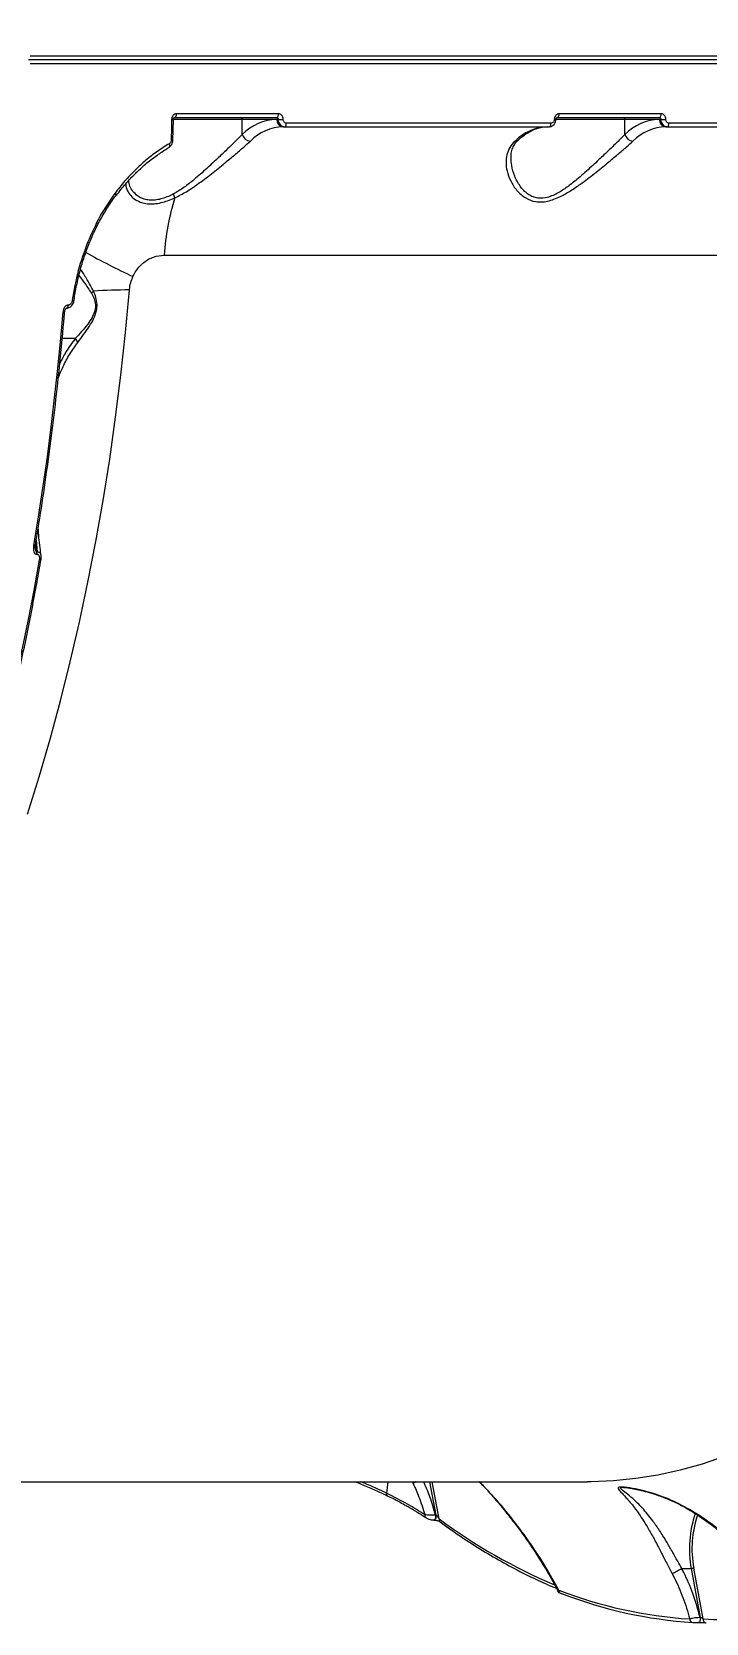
# Model space of a CAD drawing. Header units: millimetres. Extents: x -5238 to 5144, y -3542 to 5092.
# Drawn here: x 1162.5 to 1343.8, y -229.1 to 198.4 of the extents above; entities that cross this region are included whole.
import ezdxf

# ---------------------------------------------------------------- set-up
doc = ezdxf.new("R2010")
doc.units = ezdxf.units.MM
for name, color, linetype in [('DIKOM_ОБЪЕКТ', 7, 'Continuous'), ('DIKOM_РАЗМЕР_ЗОНА', 7, 'Continuous'), ('DIKOM_РАЗМЕР_ОБЪЕКТА', 7, 'Continuous')]:
    doc.layers.add(name, color=color, linetype=linetype)
doc.styles.add('style1', font='arial.ttf', dxfattribs={"width": 0.8})
doc.dimstyles.new('1-50', dxfattribs={"dimtxt": 300, "dimasz": 200, "dimexe": 100, "dimexo": 0, "dimgap": 100, "dimtad": 1, "dimtxsty": 'style1', "dimcen": 200, "dimclrd": 7, "dimclre": 7, "dimclrt": 7, "dimadec": 1, "dimazin": 2, "dimtfac": 1, "dimtmove": 0, "dimatfit": 2, "dimfxl": 0, "dimlwd": 25, "dimlwe": 18, "dimarcsym": 0})

# ---------------------------------------------------------------- blocks, each defined once
blk = doc.blocks.new('*D0')
at = {"layer": 'Defpoints', "color": 0, "transparency": 16777216}
for p in [(2469.51, 3229.24), (-4251.52, -643.28), (-419.57, -643.28)]:
    blk.add_point(p, dxfattribs=at)
at = {"layer": 'DIKOM_РАЗМЕР_ОБЪЕКТА', "color": 7, "lineweight": 18, "transparency": 16777216}
for p, q in [((2469.51, 3229.24), (-4351.52, 3229.24)), ((-419.57, -643.28), (-4351.52, -643.28))]:
    blk.add_line(p, q, dxfattribs=at)
at = {"layer": 'DIKOM_РАЗМЕР_ОБЪЕКТА', "color": 7, "lineweight": 25, "transparency": 16777216}
blk.add_line((-4251.52, 3029.24), (-4251.52, -443.28), dxfattribs=at)
at = {"layer": 'DIKOM_РАЗМЕР_ОБЪЕКТА', "color": 7, "transparency": 16777216}
for points in [[(-4284.86, 3029.24), (-4218.19, 3029.24), (-4251.52, 3229.24)], [(-4284.86, -443.28), (-4218.19, -443.28), (-4251.52, -643.28)]]:
    blk.add_solid(points, dxfattribs=at)
at = {"layer": 'DIKOM_РАЗМЕР_ОБЪЕКТА', "color": 7, "transparency": 16777216, "insert": (-4504.8, 1292.98), "char_height": 300, "attachment_point": 5, "rotation": 90, "style": 'style1'}
blk.add_mtext('3900', dxfattribs=at)
blk = doc.blocks.new('*D1')
at = {"layer": 'Defpoints', "color": 0, "transparency": 16777216}
for p in [(-4787.63, 5091.56), (3144.22, 5091.56), (-2554.16, -2403.28)]:
    blk.add_point(p, dxfattribs=at)
at = {"layer": 'DIKOM_РАЗМЕР_ЗОНА', "color": 7, "lineweight": 18, "transparency": 16777216}
for p, q in [((3144.22, 5091.56), (-4887.63, 5091.56)), ((-2554.16, -2403.28), (-4887.63, -2403.28))]:
    blk.add_line(p, q, dxfattribs=at)
at = {"layer": 'DIKOM_РАЗМЕР_ЗОНА', "color": 7, "lineweight": 25, "transparency": 16777216}
blk.add_line((-4787.63, -2203.28), (-4787.63, 4891.56), dxfattribs=at)
at = {"layer": 'DIKOM_РАЗМЕР_ЗОНА', "color": 7, "transparency": 16777216}
for points in [[(-4820.97, 4891.56), (-4754.3, 4891.56), (-4787.63, 5091.56)], [(-4820.97, -2203.28), (-4754.3, -2203.28), (-4787.63, -2403.28)]]:
    blk.add_solid(points, dxfattribs=at)
at = {"layer": 'DIKOM_РАЗМЕР_ЗОНА', "color": 7, "transparency": 16777216, "insert": (-5040.81, 1344.14), "char_height": 300, "attachment_point": 5, "rotation": 90, "style": 'style1'}
blk.add_mtext('7500', dxfattribs=at)
blk = doc.blocks.new('*D2')
at = {"layer": 'Defpoints', "color": 0, "transparency": 16777216}
for p in [(5144.22, 2720.02), (-4054.16, -903.28), (5144.22, -3441.88)]:
    blk.add_point(p, dxfattribs=at)
at = {"layer": 'DIKOM_РАЗМЕР_ЗОНА', "color": 7, "lineweight": 18, "transparency": 16777216}
for p, q in [((5144.22, 2720.02), (5144.22, -3541.88)), ((-4054.16, -903.28), (-4054.16, -3541.88))]:
    blk.add_line(p, q, dxfattribs=at)
at = {"layer": 'DIKOM_РАЗМЕР_ЗОНА', "color": 7, "lineweight": 25, "transparency": 16777216}
blk.add_line((-3854.16, -3441.88), (4944.22, -3441.88), dxfattribs=at)
at = {"layer": 'DIKOM_РАЗМЕР_ЗОНА', "color": 7, "transparency": 16777216}
for points in [[(-3854.16, -3408.54), (-3854.16, -3475.21), (-4054.16, -3441.88)], [(4944.22, -3408.54), (4944.22, -3475.21), (5144.22, -3441.88)]]:
    blk.add_solid(points, dxfattribs=at)
at = {"layer": 'DIKOM_РАЗМЕР_ЗОНА', "color": 7, "transparency": 16777216, "insert": (545.03, -3188.7), "char_height": 300, "attachment_point": 5, "style": 'style1'}
blk.add_mtext('9200', dxfattribs=at)
blk = doc.blocks.new('*D3')
at = {"layer": 'Defpoints', "color": 0, "transparency": 16777216}
for p in [(3889.93, 2956), (-2405.68, -161.05), (3889.93, -2949.28)]:
    blk.add_point(p, dxfattribs=at)
at = {"layer": 'DIKOM_РАЗМЕР_ОБЪЕКТА', "color": 7, "lineweight": 18, "transparency": 16777216}
for p, q in [((3889.93, 2956), (3889.93, -3049.28)), ((-2405.68, -161.05), (-2405.68, -3049.28))]:
    blk.add_line(p, q, dxfattribs=at)
at = {"layer": 'DIKOM_РАЗМЕР_ОБЪЕКТА', "color": 7, "lineweight": 25, "transparency": 16777216}
blk.add_line((-2205.68, -2949.28), (3689.93, -2949.28), dxfattribs=at)
at = {"layer": 'DIKOM_РАЗМЕР_ОБЪЕКТА', "color": 7, "transparency": 16777216}
for points in [[(-2205.68, -2915.95), (-2205.68, -2982.61), (-2405.68, -2949.28)], [(3689.93, -2915.95), (3689.93, -2982.61), (3889.93, -2949.28)]]:
    blk.add_solid(points, dxfattribs=at)
at = {"layer": 'DIKOM_РАЗМЕР_ОБЪЕКТА', "color": 7, "transparency": 16777216, "insert": (742.13, -2696.01), "char_height": 300, "attachment_point": 5, "style": 'style1'}
blk.add_mtext('6300', dxfattribs=at)

msp = doc.modelspace()

# ---------------------------------------------------------------- linework, layer by layer
at = {"layer": 'DIKOM_ОБЪЕКТ', "color": 7, "linetype": 'Continuous', "lineweight": 15}
for p, q in [((1576.443, 190.948), (1161.574, 190.948)), ((1576.958, 191.95), (1162.089, 191.95)), ((1162.089, 189.946), (1576.958, 189.946)), ((1200.876, 175.448), (1228.305, 175.448)), ((1228.82, 176.413), (1201.39, 176.413)), ((1303.736, 175.448), (1331.165, 175.448)), ((1331.68, 176.413), (1304.25, 176.413)), ((1200.431, 169.308), (1200.561, 174.928)), ((1200.528, 174.948), (1219.077, 174.948)), ((1219.077, 170.898), (1219.077, 174.948)), ((1219.077, 174.948), (1228.345, 174.948)), ((1228.345, 174.948), (1228.705, 174.948)), ((1230.059, 172.948), (1230.399, 172.948)), ((1230.399, 172.948), (1301.544, 172.948)), ((1302.059, 173.908), (1230.914, 173.908)), ((1303.346, 174.948), (1321.937, 174.948)), ((1321.937, 170.898), (1321.937, 174.948)), ((1321.937, 174.948), (1331.205, 174.948)), ((1331.205, 174.948), (1331.565, 174.948)), ((1332.92, 172.948), (1333.259, 172.948)), ((1333.259, 172.948), (1404.404, 172.948)), ((1404.919, 173.908), (1333.774, 173.908)), ((1199.432, 167.574), (1199.441, 167.579)), ((1198.082, 138.446), (1498.09, 138.446)), ((1171.781, 124.201), (1171.84, 124.201)), ((1172.349, 125.044), (1172.268, 125.044)), ((1173.86, 126.361), (1173.86, 126.358)), ((1174.166, 116.032), (1170.655, 116.032)), ((1163.45, 60.587), (1163.45, 60.581)), ((1163.838, 58.743), (1163.477, 60.746)), ((1163.673, 61.943), (1163.942, 58.743)), ((1163.942, 58.743), (1163.838, 58.743)), ((1163.841, 58.096), (1163.945, 58.096)), ((1049.717, -191.052), (1311.827, -191.052)), ((1258.213, -191.052), (1257.841, -194.138)), ((1264.762, -191.052), (1264.978, -191.525)), ((1269.429, -191.052), (1271.088, -199.998)), ((1271.983, -201.039), (1270.131, -191.052)), ((1268.383, -200.672), (1268.412, -200.693)), ((1271.088, -199.998), (1271.013, -199.998)), ((1270.529, -201.337), (1270.603, -201.337)), ((1337.214, -214.404), (1337.208, -214.406)), ((1337.214, -214.404), (1339.747, -214.404)), ((1339.747, -214.404), (1342.154, -227.549)), ((1342.925, -227.926), (1340.419, -214.24)), ((1341.64, -228.884), (1341.626, -228.883)), ((1341.64, -228.884), (1341.669, -228.884)), ((1341.669, -228.884), (1341.654, -228.883)), ((1342.154, -227.549), (1342.126, -227.549))]:
    msp.add_line(p, q, dxfattribs=at)
at = {"layer": 'DIKOM_ОБЪЕКТ', "color": 7, "linetype": 'Continuous', "lineweight": 15, "flags": 128}
for points in [[(1200.876, 175.448), (1200.974, 175.466), (1201.068, 175.521), (1201.156, 175.609), (1201.233, 175.729), (1201.297, 175.875), (1201.346, 176.042), (1201.377, 176.223), (1201.39, 176.413)], [(1228.305, 175.448), (1228.403, 175.466), (1228.498, 175.521), (1228.585, 175.609), (1228.663, 175.729), (1228.727, 175.875), (1228.775, 176.042), (1228.807, 176.223), (1228.82, 176.413)], [(1303.736, 175.448), (1303.834, 175.466), (1303.929, 175.521), (1304.016, 175.609), (1304.093, 175.729), (1304.157, 175.875), (1304.206, 176.042), (1304.237, 176.223), (1304.25, 176.413)], [(1331.165, 175.448), (1331.263, 175.466), (1331.358, 175.521), (1331.445, 175.609), (1331.523, 175.729), (1331.587, 175.875), (1331.635, 176.042), (1331.667, 176.223), (1331.68, 176.413)], [(1200.076, 174.91), (1200.062, 174.206), (1200.047, 173.503), (1200.032, 172.8), (1200.016, 172.096), (1199.999, 171.393), (1199.982, 170.69), (1199.964, 169.987), (1199.946, 169.283)], [(1230.399, 172.948), (1230.497, 172.966), (1230.592, 173.02), (1230.679, 173.108), (1230.756, 173.227), (1230.82, 173.372), (1230.869, 173.537), (1230.901, 173.718), (1230.914, 173.908)], [(1301.544, 172.948), (1301.642, 172.966), (1301.736, 173.02), (1301.824, 173.108), (1301.901, 173.227), (1301.965, 173.372), (1302.014, 173.537), (1302.045, 173.718), (1302.059, 173.908)], [(1333.259, 172.948), (1333.357, 172.966), (1333.452, 173.02), (1333.539, 173.108), (1333.616, 173.227), (1333.68, 173.372), (1333.729, 173.537), (1333.761, 173.718), (1333.774, 173.908)], [(1199.441, 167.579), (1199.482, 167.611), (1199.532, 167.687), (1199.561, 167.79), (1199.567, 167.916), (1199.55, 168.062), (1199.511, 168.222), (1199.452, 168.389)], [(1185.107, 154.536), (1185.125, 154.577), (1185.118, 154.643), (1185.083, 154.726), (1185.02, 154.825), (1184.931, 154.934), (1184.82, 155.051)], [(1161.371, -11.691), (1164.476, -1.721), (1167.424, 8.428), (1170.21, 18.747), (1172.833, 29.227), (1175.291, 39.857), (1177.58, 50.627), (1179.699, 61.528), (1181.646, 72.55), (1183.418, 83.681), (1185.015, 94.913), (1186.435, 106.233), (1187.677, 117.633), (1188.739, 129.1)], [(1171.841, 124.201), (1171.98, 124.239), (1172.114, 124.354), (1172.225, 124.537), (1172.306, 124.774), (1172.349, 125.044)], [(1170.821, 123.102), (1170.11, 115.151), (1169.321, 107.227), (1168.453, 99.335), (1167.507, 91.476), (1166.484, 83.654), (1165.384, 75.871), (1164.207, 68.131), (1162.953, 60.436)], [(1163.45, 60.581), (1163.448, 60.575), (1163.416, 60.527), (1163.347, 60.489), (1163.244, 60.46), (1163.111, 60.442), (1162.953, 60.436)], [(1164.497, 56.636), (1163.007, 48.354), (1161.429, 40.133), (1159.762, 31.978), (1158.009, 23.893), (1156.168, 15.88), (1154.242, 7.944), (1152.231, 0.088), (1150.135, -7.685)], [(1164.994, 56.785), (1164.989, 56.767), (1164.95, 56.722), (1164.879, 56.686), (1164.777, 56.659), (1164.648, 56.642), (1164.497, 56.636)], [(1348.611, -184.316), (1342.7, -186.32), (1336.759, -187.972), (1330.796, -189.272), (1324.815, -190.219), (1318.821, -190.81), (1312.822, -191.047), (1311.827, -191.052)], [(1271.013, -199.998), (1271.043, -200.276), (1271.031, -200.56), (1270.978, -200.825), (1270.889, -201.051), (1270.771, -201.219), (1270.633, -201.316), (1270.525, -201.337)], [(1271.088, -199.998), (1271.117, -200.276), (1271.105, -200.56), (1271.053, -200.825), (1270.964, -201.051), (1270.846, -201.219), (1270.708, -201.316), (1270.606, -201.337)], [(1304.664, -221.029), (1304.758, -221.057), (1304.916, -221.074)], [(1342.126, -227.549), (1342.153, -227.785), (1342.15, -228.027), (1342.117, -228.26), (1342.057, -228.472), (1341.972, -228.649), (1341.868, -228.781), (1341.75, -228.861), (1341.64, -228.884)], [(1342.154, -227.549), (1342.181, -227.785), (1342.178, -228.027), (1342.146, -228.26), (1342.085, -228.472), (1342, -228.649), (1341.896, -228.781), (1341.778, -228.861), (1341.669, -228.884)]]:
    msp.add_lwpolyline(points, dxfattribs=at)
at = {"layer": 'DIKOM_ОБЪЕКТ', "color": 7, "linetype": 'Continuous', "lineweight": 15}
for centre, radius, start, end in [((1218.61, 174.981), 0.469, 355.949, 85.25697), ((1321.47, 174.981), 0.468, 355.94165, 85.25644), ((1200.226, 177.362), 2.456, 266.51667, 277.85986), ((1228.843, 161.179), 13.778, 92.07161, 135.14071), ((1230.534, 159.835), 13.122, 92.07247, 135.14057), ((1230.214, 174.815), 1.874, 175.94015, 265.26328), ((1230.03, 197.859), 22.949, 266.6913, 270.11813), ((1301.679, 159.835), 13.122, 92.07247, 135.14057), ((1303.084, 177.442), 2.537, 266.6553, 277.63688), ((1331.703, 161.179), 13.778, 92.07188, 135.14044), ((1333.394, 159.835), 13.122, 92.07184, 135.1412), ((1333.074, 174.815), 1.874, 175.94199, 265.26342), ((1332.89, 197.858), 22.948, 266.69119, 270.1181), ((1200.095, 171.106), 1.829, 265.31865, 280.58725), ((1221.384, 171.461), 2.375, 193.71172, 266.34014), ((1292.413, 170.406), 1.315, 268.47365, 311.68111), ((1324.244, 171.461), 2.375, 193.71256, 266.34085), ((1194.821, 152.394), 6.275, 13.46099, 23.53823), ((1265.462, 133.983), 67.527, 162.88615, 176.21076), ((1177.22, 140.948), 0.908, 42.58465, 73.83249), ((1263.3, 293.376), 176.697, 240.74562, 245.37988), ((1176.925, 130.545), 2.77, 304.56429, 320.34906), ((1188.181, 0.629), 128.473, 89.75149, 94.07243), ((1171.432, 124.966), 0.84, 294.60658, 5.35669), ((1173.587, 127.223), 0.907, 256.67422, 287.49246), ((1170.967, 123.761), 0.674, 257.52105, 300.53124), ((1172.358, 114.111), 2.637, 20.00384, 46.72661), ((1161.97, 58.412), 1.897, 350.40349, 10.03984), ((1162.074, 58.412), 1.897, 350.40349, 10.03984), ((1258.434, -194.346), 0.628, 160.59484, 229.43962), ((1268.861, -200.103), 0.743, 168.39354, 230.05137), ((1369.053, -209.088), 29.785, 161.37577, 190.28145), ((1368.311, -209.045), 28.372, 161.33462, 190.54889), ((1272.742, -201.236), 0.783, 165.43065, 231.08195), ((1361.306, -80.642), 149.914, 233.42824, 247.10215), ((1304.988, -220.255), 0.839, 173.8395, 247.31596), ((1346.787, -110.496), 117.664, 248.75692, 266.36997), ((1347.643, -111.163), 117.924, 248.7569, 266.37), ((1340.244, -227.946), 0.907, 178.62797, 265.78072), ((1343.844, -228.006), 0.923, 175.04438, 265.33708), ((1348.209, -116.231), 111.819, 267.29165, 279.2018)]:
    msp.add_arc(centre, radius, start, end, dxfattribs=at)
for points, knots in [([(1201.39, 176.413), (1201.296, 176.406), (1201.057, 176.388), (1200.692, 176.208), (1200.359, 175.868), (1200.129, 175.417), (1200.094, 175.079), (1200.076, 174.91)], [0, 0, 0, 0, 0.1406252, 0.3551065, 0.5698641, 0.7848815, 1, 1, 1, 1]), ([(1200.564, 174.93), (1200.563, 174.939), (1200.56, 175.003), (1200.587, 175.125), (1200.646, 175.27), (1200.728, 175.376), (1200.81, 175.435), (1200.853, 175.45), (1200.871, 175.446), (1200.875, 175.445)], [0, 0, 0, 0, 0.0253256, 0.1804712, 0.3334763, 0.4979017, 0.6811851, 0.9128414, 1, 1, 1, 1]), ([(1228.305, 175.448), (1228.353, 175.443), (1228.449, 175.431), (1228.572, 175.345), (1228.662, 175.218), (1228.706, 175.078), (1228.705, 174.985), (1228.705, 174.948)], [0, 0, 0, 0, 0.2139606, 0.4281964, 0.6427034, 0.8578501, 1, 1, 1, 1]), ([(1230.077, 174.91), (1230.073, 175.021), (1230.063, 175.301), (1229.916, 175.723), (1229.633, 176.105), (1229.252, 176.364), (1228.964, 176.397), (1228.82, 176.413)], [0, 0, 0, 0, 0.1418569, 0.3567236, 0.5713172, 0.7856999, 1, 1, 1, 1]), ([(1304.25, 176.413), (1304.156, 176.406), (1303.917, 176.388), (1303.552, 176.208), (1303.219, 175.868), (1302.989, 175.417), (1302.954, 175.079), (1302.936, 174.91)], [0, 0, 0, 0, 0.1406255, 0.3550805, 0.569859, 0.7848769, 1, 1, 1, 1]), ([(1303.424, 174.93), (1303.423, 174.939), (1303.42, 175.003), (1303.447, 175.125), (1303.506, 175.27), (1303.588, 175.376), (1303.67, 175.435), (1303.713, 175.45), (1303.731, 175.446), (1303.736, 175.445)], [0, 0, 0, 0, 0.0253269, 0.1804898, 0.3335979, 0.49788, 0.681173, 0.9130536, 1, 1, 1, 1]), ([(1331.165, 175.448), (1331.213, 175.443), (1331.309, 175.431), (1331.432, 175.345), (1331.522, 175.219), (1331.566, 175.078), (1331.565, 174.985), (1331.565, 174.948)], [0, 0, 0, 0, 0.214006, 0.4282237, 0.6428372, 0.8578593, 1, 1, 1, 1]), ([(1332.937, 174.91), (1332.933, 175.021), (1332.923, 175.301), (1332.777, 175.723), (1332.493, 176.105), (1332.112, 176.364), (1331.824, 176.397), (1331.68, 176.413)], [0, 0, 0, 0, 0.141858, 0.3567186, 0.5713138, 0.7856982, 1, 1, 1, 1]), ([(1228.705, 174.948), (1228.712, 174.8), (1228.73, 174.428), (1228.93, 173.866), (1229.312, 173.359), (1229.822, 173.014), (1230.207, 172.97), (1230.399, 172.948)], [0, 0, 0, 0, 0.1417024, 0.3563964, 0.570959, 0.785453, 1, 1, 1, 1]), ([(1230.914, 173.908), (1230.818, 173.919), (1230.626, 173.941), (1230.372, 174.113), (1230.184, 174.368), (1230.087, 174.649), (1230.08, 174.836), (1230.077, 174.91)], [0, 0, 0, 0, 0.2141724, 0.4285726, 0.6431685, 0.8580734, 1, 1, 1, 1]), ([(1293.291, 169.426), (1293.56, 169.665), (1294.346, 170.363), (1295.674, 171.302), (1297.271, 172.147), (1298.888, 172.701), (1300.199, 172.925), (1300.975, 172.943), (1301.204, 172.948)], [0, 0, 0, 0, 0.1033924, 0.3019099, 0.5017419, 0.7047503, 0.9124642, 1, 1, 1, 1]), ([(1301.543, 172.967), (1301.73, 172.977), (1302.138, 172.999), (1302.703, 173.331), (1303.152, 173.857), (1303.402, 174.428), (1303.393, 174.8), (1303.39, 174.929)], [0, 0, 0, 0, 0.188491, 0.4094729, 0.6364223, 0.8743927, 1, 1, 1, 1]), ([(1302.936, 174.91), (1302.925, 174.797), (1302.901, 174.572), (1302.747, 174.271), (1302.525, 174.044), (1302.281, 173.925), (1302.122, 173.912), (1302.059, 173.908)], [0, 0, 0, 0, 0.2150963, 0.4301596, 0.6449499, 0.8594676, 1, 1, 1, 1]), ([(1331.565, 174.948), (1331.572, 174.8), (1331.59, 174.428), (1331.79, 173.866), (1332.172, 173.359), (1332.682, 173.014), (1333.067, 172.97), (1333.259, 172.948)], [0, 0, 0, 0, 0.1417021, 0.3563957, 0.570958, 0.7854373, 1, 1, 1, 1]), ([(1333.774, 173.908), (1333.678, 173.919), (1333.486, 173.941), (1333.233, 174.113), (1333.044, 174.368), (1332.947, 174.649), (1332.94, 174.836), (1332.937, 174.91)], [0, 0, 0, 0, 0.2142644, 0.4286182, 0.643196, 0.8580826, 1, 1, 1, 1]), ([(1199.452, 168.389), (1198.369, 167.721), (1196.202, 166.384), (1193.128, 163.996), (1190.182, 161.321), (1187.381, 158.357), (1185.674, 156.153), (1184.82, 155.051)], [0, 0, 0, 0, 0.1976832, 0.3953874, 0.5930901, 0.7965446, 1, 1, 1, 1]), ([(1196.249, 165.348), (1196.659, 165.655), (1197.706, 166.439), (1198.818, 167.076), (1199.494, 167.465)], [0, 0, 0, 0, 0.3915481, 1, 1, 1, 1]), ([(1199.433, 167.594), (1199.589, 167.695), (1199.939, 167.924), (1200.29, 168.51), (1200.435, 169.012), (1200.427, 169.284), (1200.427, 169.309)], [0, 0, 0, 0, 0.2708135, 0.6082043, 0.9644166, 1, 1, 1, 1]), ([(1199.946, 169.283), (1199.934, 169.171), (1199.909, 168.945), (1199.752, 168.645), (1199.583, 168.471), (1199.475, 168.403), (1199.452, 168.389)], [0, 0, 0, 0, 0.3067082, 0.6132826, 0.9194888, 1, 1, 1, 1]), ([(1219.077, 170.898), (1218.543, 170.357), (1217.402, 169.202), (1215.221, 167.091), (1212.58, 164.569), (1209.529, 161.716), (1206.424, 158.985), (1203.451, 156.592), (1201.542, 155.469), (1200.574, 154.9)], [0, 0, 0, 0, 0.1227122, 0.2624613, 0.406016, 0.5749244, 0.748262, 0.8723674, 1, 1, 1, 1]), ([(1200.924, 153.854), (1201.97, 154.377), (1204.067, 155.424), (1207.349, 157.7), (1210.811, 160.315), (1214.156, 163.04), (1217.064, 165.457), (1219.436, 167.475), (1220.661, 168.577), (1221.233, 169.091)], [0, 0, 0, 0, 0.1281528, 0.2567406, 0.4268173, 0.5968796, 0.7373111, 0.877573, 1, 1, 1, 1]), ([(1292.378, 169.091), (1291.87, 168.535), (1290.855, 167.424), (1290.11, 165.447), (1289.88, 163.325), (1290.186, 160.949), (1291.1, 158.368), (1292.755, 155.81), (1294.999, 153.775), (1297.394, 152.823), (1299.455, 152.704), (1301.126, 152.917), (1302.855, 153.44), (1304.957, 154.36), (1307.353, 155.74), (1310.413, 157.841), (1313.765, 160.393), (1317.104, 163.112), (1319.999, 165.52), (1322.334, 167.508), (1323.539, 168.592), (1324.093, 169.091)], [0, 0, 0, 0, 0.0554785, 0.1110271, 0.1664978, 0.2220082, 0.2900252, 0.3579646, 0.4226778, 0.4774089, 0.5052486, 0.5330957, 0.5627106, 0.5923761, 0.6404311, 0.6885825, 0.7603266, 0.8320616, 0.8910019, 0.949867, 1, 1, 1, 1]), ([(1291.327, 164.618), (1291.317, 164.796), (1291.278, 165.496), (1291.5, 166.59), (1291.984, 167.811), (1292.59, 168.748), (1293.121, 169.237), (1293.317, 169.418)], [0, 0, 0, 0, 0.0930876, 0.3644818, 0.6296136, 0.8634354, 1, 1, 1, 1]), ([(1321.937, 170.898), (1321.419, 170.374), (1320.29, 169.23), (1318.14, 167.145), (1315.494, 164.623), (1312.465, 161.779), (1309.435, 159.108), (1306.672, 156.898), (1304.517, 155.449), (1302.616, 154.471), (1300.785, 153.818), (1299.272, 153.675), (1297.925, 153.867), (1296.911, 154.198), (1295.292, 155.142), (1293.601, 156.988), (1292.193, 159.658), (1291.421, 162.292), (1291.345, 163.919), (1291.312, 164.615)], [0, 0, 0, 0, 0.0614335, 0.1340763, 0.2068047, 0.2950858, 0.3833651, 0.4412921, 0.4990754, 0.5335615, 0.5679645, 0.6179211, 0.6312293, 0.662882, 0.694604, 0.771556, 0.8546146, 0.9377868, 1, 1, 1, 1]), ([(1185.194, 154.456), (1185.626, 155.038), (1186.822, 156.65), (1188.985, 159.076), (1191.659, 161.718), (1194.087, 163.823), (1195.667, 164.937), (1196.249, 165.348)], [0, 0, 0, 0, 0.1356999, 0.3754875, 0.6167084, 0.8587832, 1, 1, 1, 1]), ([(1200.574, 154.9), (1200.379, 154.802), (1199.13, 154.174), (1197.291, 153.473), (1195.183, 153.157), (1194.083, 153.206), (1193.022, 153.386), (1192.01, 153.707), (1190.712, 154.469), (1189.616, 155.574), (1188.784, 156.964), (1188.616, 157.988), (1188.532, 158.499)], [0, 0, 0, 0, 0.03128, 0.2003209, 0.2883106, 0.3797154, 0.3966133, 0.4929852, 0.5922651, 0.7258258, 0.8631073, 1, 1, 1, 1]), ([(1184.82, 155.051), (1183.416, 153.015), (1180.575, 148.894), (1178.515, 144.196), (1177.473, 141.82)], [0, 0, 0, 0, 0.4941766, 1, 1, 1, 1]), ([(1177.912, 141.551), (1178.265, 142.419), (1179.108, 144.493), (1180.695, 147.642), (1182.647, 150.97), (1184.136, 153.269), (1185.022, 154.392), (1185.125, 154.523)], [0, 0, 0, 0, 0.1860174, 0.4447701, 0.7046704, 0.9655358, 1, 1, 1, 1]), ([(1187.753, 157.609), (1187.752, 157.598), (1187.686, 156.96), (1188.111, 155.872), (1188.999, 154.428), (1190.202, 153.392), (1191.614, 152.678), (1193.13, 152.265), (1194.888, 152.168), (1197.272, 152.463), (1199.342, 153.156), (1200.712, 153.761), (1200.924, 153.854)], [0, 0, 0, 0, 0.0027152, 0.1648219, 0.2936628, 0.422364, 0.5172686, 0.6120643, 0.7085614, 0.8050504, 0.9698616, 1, 1, 1, 1]), ([(1177.473, 141.82), (1176.564, 139.334), (1174.722, 134.301), (1173.83, 129.016), (1173.378, 126.341)], [0, 0, 0, 0, 0.4938426, 1, 1, 1, 1]), ([(1173.865, 126.36), (1173.865, 126.365), (1174.026, 127.689), (1174.502, 130.322), (1175.405, 134.223), (1176.522, 137.988), (1177.447, 140.394), (1177.896, 141.56)], [0, 0, 0, 0, 0.0008795, 0.2548741, 0.5086424, 0.761863, 1, 1, 1, 1]), ([(1189.688, 132.742), (1189.958, 133.262), (1190.714, 134.716), (1192.578, 136.641), (1195.216, 138.157), (1197.121, 138.349), (1198.082, 138.446)], [0, 0, 0, 0, 0.1529601, 0.4283698, 0.7114331, 1, 1, 1, 1]), ([(1175.153, 132.964), (1175.629, 132.361), (1176.695, 131.008), (1177.854, 129.242), (1178.496, 128.264)], [0, 0, 0, 0, 0.4459673, 1, 1, 1, 1]), ([(1179.057, 128.777), (1178.505, 129.817), (1177.399, 131.897), (1176.169, 133.78), (1175.66, 134.577), (1175.588, 134.69)], [0, 0, 0, 0, 0.4611689, 0.9231499, 1, 1, 1, 1]), ([(1188.739, 129.1), (1188.744, 129.159), (1188.801, 129.799), (1189.015, 131.052), (1189.461, 132.172), (1189.688, 132.742)], [0, 0, 0, 0, 0.0468156, 0.5142829, 1, 1, 1, 1]), ([(1178.496, 128.264), (1178.762, 127.779), (1179.264, 126.864), (1179.657, 125.266), (1179.522, 123.543), (1179.058, 122.396), (1178.393, 121.15), (1177.414, 119.723), (1175.853, 117.866), (1174.731, 116.646), (1174.166, 116.032)], [0, 0, 0, 0, 0.1298076, 0.2451393, 0.3384809, 0.4558075, 0.4772513, 0.6177484, 0.8076289, 1, 1, 1, 1]), ([(1174.836, 115.014), (1175.364, 115.7), (1176.426, 117.079), (1177.912, 119.177), (1179.162, 121.322), (1179.921, 123.351), (1180.084, 125.372), (1179.758, 127.165), (1179.297, 128.225), (1179.057, 128.777)], [0, 0, 0, 0, 0.183635, 0.3692299, 0.5090664, 0.6522047, 0.7508526, 0.8702023, 1, 1, 1, 1]), ([(1172.268, 125.044), (1172.173, 125.035), (1171.954, 125.013), (1171.604, 124.813), (1171.242, 124.424), (1170.935, 123.83), (1170.86, 123.353), (1170.821, 123.102)], [0, 0, 0, 0, 0.1205781, 0.2783973, 0.4705972, 0.7208385, 1, 1, 1, 1]), ([(1171.315, 123.18), (1171.317, 123.219), (1171.326, 123.411), (1171.414, 123.705), (1171.558, 123.981), (1171.673, 124.12), (1171.745, 124.183), (1171.787, 124.204), (1171.783, 124.203), (1171.782, 124.203)], [0, 0, 0, 0, 0.089237, 0.4438373, 0.6662343, 0.791713, 0.8805638, 0.9641248, 1, 1, 1, 1]), ([(1171.84, 124.221), (1171.987, 124.225), (1172.319, 124.234), (1172.803, 124.48), (1173.268, 124.894), (1173.644, 125.505), (1173.825, 126.029), (1173.853, 126.33), (1173.856, 126.359)], [0, 0, 0, 0, 0.1382315, 0.3122971, 0.4985205, 0.7184469, 0.9730587, 1, 1, 1, 1]), ([(1173.378, 126.341), (1173.344, 126.175), (1173.275, 125.847), (1173.046, 125.445), (1172.779, 125.182), (1172.542, 125.061), (1172.403, 125.049), (1172.349, 125.044)], [0, 0, 0, 0, 0.2734453, 0.5393091, 0.7386469, 0.8988998, 1, 1, 1, 1]), ([(1163.45, 60.581), (1163.769, 62.505), (1164.694, 68.083), (1166.107, 77.388), (1167.636, 88.518), (1169.005, 99.727), (1170.193, 110.806), (1170.924, 118.639), (1171.269, 122.704), (1171.309, 123.18)], [0, 0, 0, 0, 0.0939988, 0.2725886, 0.4511801, 0.6297699, 0.8083572, 0.9775451, 1, 1, 1, 1]), ([(1174.166, 116.032), (1173.293, 114.868), (1171.733, 112.787), (1170.538, 110.407), (1170.011, 109.358)], [0, 0, 0, 0, 0.559316, 1, 1, 1, 1]), ([(1169.591, 105.448), (1170.005, 106.477), (1170.903, 108.714), (1172.642, 111.934), (1174.103, 113.984), (1174.836, 115.014)], [0, 0, 0, 0, 0.2982718, 0.6477803, 1, 1, 1, 1]), ([(1165.008, 57.806), (1164.91, 58.485), (1164.549, 60.97), (1164.301, 63.469), (1164.222, 65.268), (1164.222, 65.282)], [0, 0, 0, 0, 0.2714743, 0.9945125, 1, 1, 1, 1]), ([(1162.953, 60.436), (1162.92, 60.132), (1162.856, 59.545), (1162.995, 58.819), (1163.252, 58.37), (1163.531, 58.139), (1163.737, 58.11), (1163.841, 58.096)], [0, 0, 0, 0, 0.3047512, 0.5876642, 0.7664876, 0.8828941, 1, 1, 1, 1]), ([(1163.445, 59.649), (1163.436, 59.687), (1163.397, 59.864), (1163.385, 60.191), (1163.448, 60.474), (1163.472, 60.582)], [0, 0, 0, 0, 0.1445238, 0.6737466, 1, 1, 1, 1]), ([(1150.645, -7.479), (1151.134, -5.693), (1152.55, -0.516), (1154.784, 8.164), (1157.297, 18.602), (1159.66, 29.171), (1161.871, 39.863), (1163.635, 49.081), (1164.635, 54.749), (1164.994, 56.785)], [0, 0, 0, 0, 0.0864693, 0.2507628, 0.4150548, 0.5793455, 0.7436325, 0.9079163, 1, 1, 1, 1]), ([(1163.838, 58.743), (1163.823, 58.745), (1163.79, 58.75), (1163.733, 58.795), (1163.63, 58.94), (1163.508, 59.263), (1163.481, 59.563), (1163.465, 59.74)], [0, 0, 0, 0, 0.045478, 0.1015543, 0.203362, 0.5305515, 1, 1, 1, 1]), ([(1164.992, 57.804), (1164.973, 57.946), (1164.934, 58.233), (1164.665, 58.518), (1164.333, 58.7), (1164.075, 58.728), (1163.942, 58.743)], [0, 0, 0, 0, 0.2796117, 0.564751, 0.7765102, 1, 1, 1, 1]), ([(1163.945, 58.096), (1164.011, 58.087), (1164.145, 58.069), (1164.322, 57.922), (1164.48, 57.642), (1164.562, 57.191), (1164.519, 56.827), (1164.497, 56.636)], [0, 0, 0, 0, 0.1206376, 0.2406712, 0.4168844, 0.6949944, 1, 1, 1, 1]), ([(1164.963, 56.787), (1164.997, 56.92), (1165.08, 57.255), (1165.032, 57.588), (1165.003, 57.79)], [0, 0, 0, 0, 0.3960316, 1, 1, 1, 1]), ([(1249.451, -191.052), (1249.715, -191.154), (1250.549, -191.477), (1251.331, -191.816), (1251.865, -192.048)], [0, 0, 0, 0, 0.317034, 1, 1, 1, 1]), ([(1257.841, -194.138), (1255.932, -193.216), (1253.739, -192.156), (1251.231, -191.179), (1250.905, -191.052)], [0, 0, 0, 0, 0.8704299, 1, 1, 1, 1]), ([(1251.865, -192.048), (1252.441, -192.289), (1254.135, -192.998), (1256.19, -193.933), (1257.6, -194.626), (1258.017, -194.832)], [0, 0, 0, 0, 0.2656248, 0.7824633, 1, 1, 1, 1]), ([(1265.789, -191.052), (1265.774, -191.059), (1265.563, -191.165), (1265.292, -191.323), (1265.067, -191.464), (1264.99, -191.516), (1264.978, -191.525)], [0, 0, 0, 0, 0.0430153, 0.6006117, 0.9379554, 1, 1, 1, 1]), ([(1264.978, -191.525), (1265.524, -192.73), (1266.774, -195.492), (1267.643, -198.345), (1268.133, -199.953)], [0, 0, 0, 0, 0.436569, 1, 1, 1, 1]), ([(1271.013, -199.998), (1270.557, -198.362), (1269.712, -195.332), (1268.421, -192.4), (1267.828, -191.052)], [0, 0, 0, 0, 0.5400445, 1, 1, 1, 1]), ([(1304.154, -220.165), (1302.997, -218.065), (1300.682, -213.864), (1296.548, -207.574), (1291.914, -201.333), (1287.37, -195.763), (1284.098, -192.42), (1282.758, -191.052)], [0, 0, 0, 0, 0.2104817, 0.4209716, 0.6359989, 0.8510023, 1, 1, 1, 1]), ([(1282.771, -191.052), (1283.327, -191.628), (1285.068, -193.432), (1287.828, -196.606), (1291.099, -200.607), (1294.284, -204.844), (1297.372, -209.276), (1300.242, -213.807), (1302.413, -217.515), (1303.51, -219.691), (1303.846, -220.358)], [0, 0, 0, 0, 0.0625077, 0.1957338, 0.3343066, 0.478508, 0.6296535, 0.7833593, 0.9336202, 1, 1, 1, 1]), ([(1268.133, -199.953), (1266.657, -199.004), (1263.668, -197.081), (1259.8, -195.127), (1257.841, -194.138)], [0, 0, 0, 0, 0.4937695, 1, 1, 1, 1]), ([(1258.022, -194.829), (1258.238, -194.931), (1259.466, -195.512), (1261.174, -196.393), (1262.564, -197.167), (1263.087, -197.458)], [0, 0, 0, 0, 0.117095, 0.6676232, 1, 1, 1, 1]), ([(1339.275, -198.509), (1337.465, -197.54), (1333.798, -195.574), (1328.806, -193.929), (1325.243, -193.074), (1323.208, -192.704), (1321.8, -192.514), (1320.717, -192.457), (1320.061, -192.568), (1320.046, -192.806), (1320.313, -193.285), (1321.098, -194.088), (1322.706, -195.788), (1324.78, -198.314), (1326.932, -201.486), (1328.896, -204.808), (1330.488, -207.739), (1332.038, -210.74), (1333.381, -213.4), (1334.261, -215.096), (1334.63, -215.807)], [0, 0, 0, 0, 0.0952086, 0.1929563, 0.2448003, 0.2710694, 0.2981706, 0.3242904, 0.3503873, 0.3910746, 0.4019423, 0.4719616, 0.5438085, 0.6393972, 0.7378512, 0.7988552, 0.8613639, 0.9113745, 0.9628371, 1, 1, 1, 1]), ([(1337.208, -214.406), (1337.207, -214.405), (1336.856, -213.734), (1335.952, -212.158), (1334.584, -209.668), (1332.954, -206.867), (1331.225, -204.118), (1329.068, -201.024), (1326.601, -198.044), (1324.222, -195.685), (1322.211, -194.076), (1321.231, -193.319), (1320.764, -192.86), (1320.702, -192.652), (1320.977, -192.536), (1321.336, -192.556), (1321.371, -192.558)], [0, 0, 0, 0, 0.0000332, 0.0534208, 0.1277884, 0.2022378, 0.2942558, 0.386392, 0.5318928, 0.6776091, 0.782863, 0.8877207, 0.903392, 0.9607241, 0.9961987, 1, 1, 1, 1]), ([(1321.372, -192.555), (1321.386, -192.554), (1321.458, -192.552), (1321.854, -192.574), (1322.533, -192.648), (1323.372, -192.767), (1323.986, -192.885), (1324.239, -192.933)], [0, 0, 0, 0, 0.0477812, 0.2353831, 0.4846189, 0.788337, 1, 1, 1, 1]), ([(1324.239, -192.933), (1324.412, -192.965), (1325.084, -193.087), (1326.498, -193.412), (1328.545, -193.954), (1331.102, -194.77), (1334.01, -195.894), (1336.814, -197.182), (1338.52, -198.201), (1339.218, -198.618)], [0, 0, 0, 0, 0.0359919, 0.1393914, 0.2759647, 0.4347486, 0.6363034, 0.8510622, 1, 1, 1, 1]), ([(1263.087, -197.458), (1263.442, -197.652), (1264.689, -198.333), (1266.48, -199.412), (1267.789, -200.281), (1268.383, -200.674)], [0, 0, 0, 0, 0.1785407, 0.6276365, 1, 1, 1, 1]), ([(1271.013, -199.998), (1270.819, -200.004), (1270.432, -200.017), (1269.764, -200.019), (1269.105, -200.009), (1268.529, -199.987), (1268.257, -199.964), (1268.133, -199.953)], [0, 0, 0, 0, 0.1951351, 0.3899035, 0.5934491, 0.8140549, 1, 1, 1, 1]), ([(1268.416, -200.686), (1268.467, -200.722), (1268.699, -200.887), (1269.169, -201.074), (1269.649, -201.239), (1269.872, -201.265), (1269.883, -201.266)], [0, 0, 0, 0, 0.1343173, 0.6074823, 0.9796983, 1, 1, 1, 1]), ([(1271.983, -201.039), (1271.931, -200.931), (1271.82, -200.704), (1271.617, -200.402), (1271.413, -200.17), (1271.258, -200.052), (1271.155, -200.005), (1271.11, -200), (1271.088, -199.998)], [0, 0, 0, 0, 0.2759454, 0.5812239, 0.7840793, 0.9045819, 0.9531511, 1, 1, 1, 1]), ([(1339.275, -198.509), (1339.264, -198.529), (1339.231, -198.589), (1339.229, -198.598), (1339.227, -198.604)], [0, 0, 0, 0, 0.3281496, 1, 1, 1, 1]), ([(1339.228, -198.603), (1339.412, -198.709), (1340.644, -199.416), (1342.858, -200.905), (1345.877, -203.085), (1348.844, -205.488), (1351.749, -208.082), (1354.559, -210.858), (1357.244, -213.789), (1359.778, -216.858), (1362.128, -220.024), (1364.222, -223.253), (1365.564, -225.49), (1366.129, -226.646), (1366.163, -226.717)], [0, 0, 0, 0, 0.0151948, 0.1014892, 0.1907228, 0.2830445, 0.3784381, 0.4766819, 0.5773186, 0.6798109, 0.7844883, 0.8889515, 0.9931555, 1, 1, 1, 1]), ([(1366.381, -226.257), (1365.034, -223.968), (1362.996, -220.507), (1359.522, -215.999), (1356.085, -212.006), (1351.596, -207.521), (1346.781, -203.54), (1342.61, -200.563), (1340.387, -199.194), (1339.275, -198.509)], [0, 0, 0, 0, 0.222716, 0.3367345, 0.4507482, 0.6310038, 0.8132772, 0.9066451, 1, 1, 1, 1]), ([(1269.883, -201.266), (1270.077, -201.306), (1270.299, -201.351), (1270.5, -201.331), (1270.525, -201.329)], [0, 0, 0, 0, 0.8717147, 1, 1, 1, 1]), ([(1270.606, -201.338), (1270.64, -201.338), (1270.718, -201.339), (1270.901, -201.358), (1271.145, -201.401), (1271.454, -201.481), (1271.798, -201.601), (1272.099, -201.744), (1272.199, -201.813), (1272.243, -201.843)], [0, 0, 0, 0, 0.0630729, 0.1467089, 0.256704, 0.3960384, 0.5806393, 0.8163242, 1, 1, 1, 1]), ([(1272.249, -201.846), (1273.229, -202.554), (1276.068, -204.608), (1280.81, -207.78), (1286.489, -211.26), (1292.214, -214.435), (1297.888, -217.246), (1301.647, -218.931), (1303.499, -219.686), (1303.503, -219.688)], [0, 0, 0, 0, 0.0962601, 0.2789433, 0.4616011, 0.6442141, 0.8267792, 0.9996264, 1, 1, 1, 1]), ([(1334.63, -215.807), (1334.642, -215.798), (1334.734, -215.73), (1334.986, -215.565), (1335.474, -215.278), (1336.06, -214.961), (1336.673, -214.65), (1337.029, -214.487), (1337.208, -214.406)], [0, 0, 0, 0, 0.0259389, 0.2095971, 0.4071963, 0.6047954, 0.8024163, 1, 1, 1, 1]), ([(1334.63, -215.807), (1334.803, -216.138), (1335.889, -218.217), (1337.681, -222.227), (1338.778, -226), (1339.337, -227.924)], [0, 0, 0, 0, 0.084988, 0.5334666, 1, 1, 1, 1]), ([(1342.126, -227.549), (1341.531, -225.382), (1340.405, -221.272), (1338.505, -216.925), (1337.39, -214.748), (1337.214, -214.404)], [0, 0, 0, 0, 0.4843419, 0.9185211, 1, 1, 1, 1]), ([(1340.419, -214.24), (1340.412, -214.244), (1340.393, -214.256), (1340.336, -214.287), (1340.229, -214.329), (1340.07, -214.371), (1339.9, -214.399), (1339.798, -214.403), (1339.747, -214.404)], [0, 0, 0, 0, 0.0535207, 0.1413908, 0.3560192, 0.5707323, 0.7853939, 1, 1, 1, 1]), ([(1304.154, -220.165), (1304.021, -220.209), (1303.799, -220.283), (1303.829, -220.338), (1303.842, -220.36)], [0, 0, 0, 0, 0.594363, 1, 1, 1, 1]), ([(1303.819, -220.369), (1303.853, -220.429), (1303.929, -220.569), (1304.103, -220.731), (1304.327, -220.882), (1304.495, -220.971), (1304.64, -221.016), (1304.667, -221.024)], [0, 0, 0, 0, 0.1523718, 0.3510563, 0.5678349, 0.9181404, 1, 1, 1, 1]), ([(1342.126, -227.549), (1342.037, -227.552), (1341.744, -227.564), (1341.162, -227.61), (1340.438, -227.698), (1339.771, -227.809), (1339.481, -227.886), (1339.337, -227.924)], [0, 0, 0, 0, 0.094246, 0.3122652, 0.541165, 0.7713726, 1, 1, 1, 1]), ([(1340.177, -228.85), (1340.255, -228.854), (1340.411, -228.862), (1340.758, -228.873), (1341.132, -228.88), (1341.432, -228.883), (1341.581, -228.883), (1341.626, -228.883)], [0, 0, 0, 0, 0.233603, 0.4672838, 0.6955498, 0.908719, 1, 1, 1, 1]), ([(1341.654, -228.883), (1341.721, -228.883), (1341.938, -228.884), (1342.373, -228.888), (1342.919, -228.898), (1343.427, -228.911), (1343.655, -228.921), (1343.769, -228.926)], [0, 0, 0, 0, 0.0931563, 0.3038997, 0.5302193, 0.7652015, 1, 1, 1, 1]), ([(1342.925, -227.926), (1342.88, -227.882), (1342.791, -227.796), (1342.608, -227.68), (1342.429, -227.6), (1342.297, -227.564), (1342.215, -227.551), (1342.176, -227.549), (1342.154, -227.549)], [0, 0, 0, 0, 0.2685809, 0.5228118, 0.7425795, 0.8690813, 0.9242372, 1, 1, 1, 1])]:
    msp.add_open_spline(points, degree=3, knots=knots, dxfattribs=at)

# ---------------------------------------------------------------- dimensions: what is measured, and where the dimension line sits
at = {"layer": 'DIKOM_РАЗМЕР_ЗОНА'}
dim = msp.add_linear_dim(base=(-4787.635, 5091.556), p1=(-2554.164, -2403.276), p2=(3144.22, 5091.556), angle=90, text='7500', dimstyle='1-50', dxfattribs=at)
dim.commit()
dim.dimension.update_dxf_attribs({"geometry": '*D1', "text_midpoint": (-4787.635, 1344.14), "dimtype": 160})
dim = msp.add_linear_dim(base=(5144.22, -3441.876), p1=(-4054.164, -903.276), p2=(5144.22, 2720.022), text='9200', dimstyle='1-50', dxfattribs=at)
dim.commit()
dim.dimension.update_dxf_attribs({"geometry": '*D2', "text_midpoint": (545.028, -3441.876), "dimtype": 160})
at = {"layer": 'DIKOM_РАЗМЕР_ОБЪЕКТА'}
dim = msp.add_linear_dim(base=(-4251.523, -643.276), p1=(2469.506, 3229.243), p2=(-419.568, -643.276), angle=90, text='3900', dimstyle='1-50', dxfattribs=at)
dim.commit()
dim.dimension.update_dxf_attribs({"geometry": '*D0', "text_midpoint": (-4251.523, 1292.984), "dimtype": 160})
dim = msp.add_linear_dim(base=(3889.931, -2949.281), p1=(-2405.679, -161.052), p2=(3889.931, 2956.002), text='6300', dimstyle='1-50', dxfattribs=at)
dim.commit()
dim.dimension.update_dxf_attribs({"geometry": '*D3', "text_midpoint": (742.126, -2949.281), "dimtype": 160})

doc.saveas('drawing.dxf')
